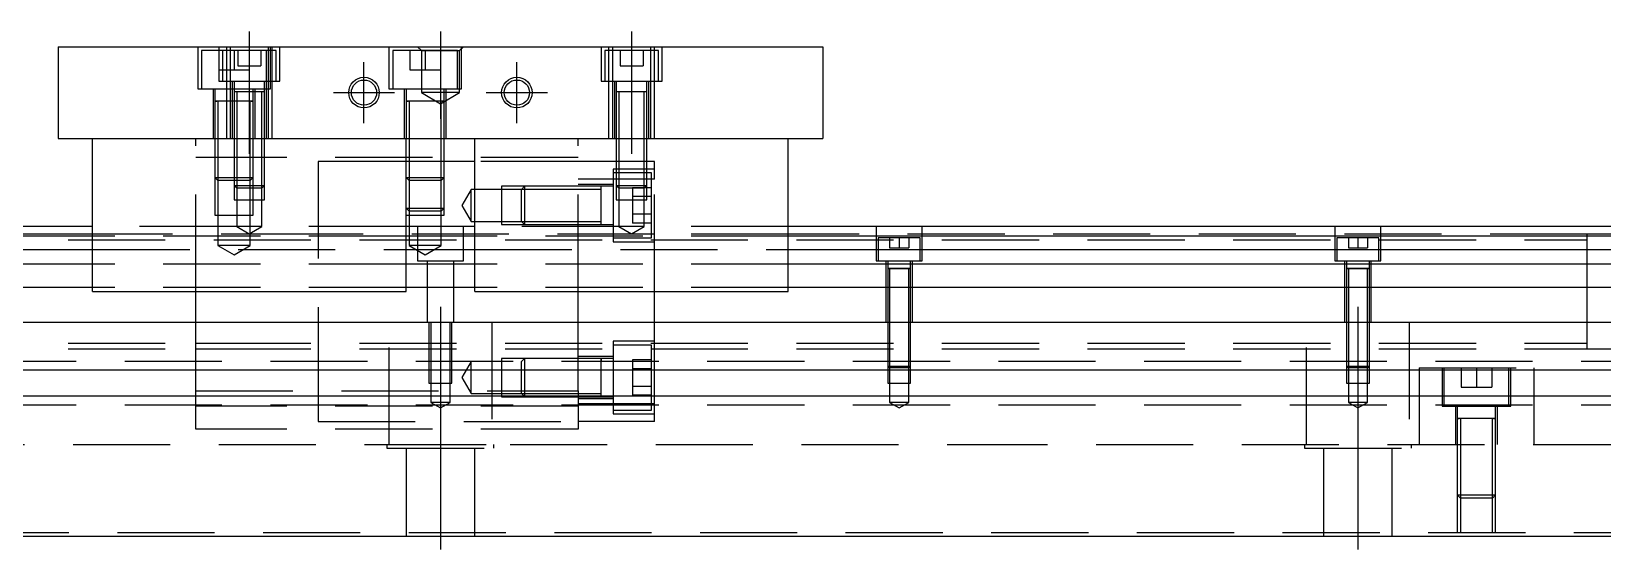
# Model space of a CAD drawing. Extents: x -10 to 605, y -282 to 77.
# Drawn here: x 146.5 to 352, y -218.4 to -150.4 of the extents above; entities that cross this region are included whole.
import ezdxf

# ---------------------------------------------------------------- set-up
doc = ezdxf.new("R2010")
doc.units = 0
doc.linetypes.add('CENTER', pattern=[50.8, 31.75, -6.35, 6.35, -6.35])
doc.linetypes.add('DASHED', pattern=[19.05, 12.7, -6.35])
doc.layers.get('0').update_dxf_attribs({"linetype": 'CONTINUOUS'})
doc.layers.add('CENTER', color=1, linetype='CENTER')

msp = doc.modelspace()

# ---------------------------------------------------------------- linework, layer by layer
at = {"color": 7, "linetype": 'CONTINUOUS'}
for p, q in [((150, -152.45), (250, -152.45)), ((150, -152.45), (150, -164.45)), ((250, -152.45), (250, -164.45)), ((200.500006, -159.55), (195.499994, -159.55)), ((200.500006, -159.55), (195.499994, -159.55)), ((150, -164.45), (250, -164.45)), ((154.5, -184.45), (154.5, -164.45)), ((195.5, -184.45), (195.5, -164.45)), ((204.5, -184.45), (204.5, -164.45)), ((245.5, -184.45), (245.5, -164.45)), ((154.5, -175.95), (0, -175.95)), ((204.5, -175.95), (195.5, -175.95)), ((400, -175.95), (245.5, -175.95)), ((154.5, -177.202272), (0, -177.202272)), ((204.5, -177.202272), (195.5, -177.202272)), ((400, -177.202272), (245.5, -177.202272)), ((350, -184.249932), (350, -176.949994)), ((0, -178.97668), (154.5, -178.97668)), ((195.5, -178.97668), (204.5, -178.97668)), ((245.5, -178.97668), (400, -178.97668)), ((154.5, -180.873076), (0, -180.873076)), ((204.5, -180.873076), (195.5, -180.873076)), ((400, -180.873076), (245.5, -180.873076)), ((154.5, -183.927372), (0, -183.927372)), ((154.5, -184.45), (195.5, -184.45)), ((204.5, -183.927372), (195.5, -183.927372)), ((204.5, -184.45), (245.5, -184.45)), ((400, -183.927372), (245.5, -183.927372)), ((350, -188.45), (350, -184.249932)), ((0, -188.45), (400, -188.45)), ((350, -191.950006), (350, -188.45)), ((168, -191.2), (168.500006, -191.2)), ((168.500006, -191.2), (171.499994, -191.2)), ((400, -194.75), (0, -194.75)), ((400, -198.15), (0, -198.15)), ((0, -216.45), (400, -216.45))]:
    msp.add_line(p, q, dxfattribs=at)
at = {"color": 3, "linetype": 'DASHED'}
for p, q in [((168.25, -152.45), (168.25, -157.95)), ((171.5, -152.95), (168.75, -152.95)), ((168.75, -152.95), (168.75, -157.95)), ((171, -152.45), (171, -156.95)), ((178.5, -152.95), (171.5, -152.95)), ((171.5, -152.95), (171.5, -156.95)), ((172.000006, -152.45), (172.000006, -152.95)), ((172.000006, -152.95), (172.000006, -156.95)), ((172.5, -152.45), (172.5, -164.45)), ((173, -152.95), (173, -155.45)), ((173.5, -152.95), (173.5, -154.95)), ((175, -152.95), (175, -154.95)), ((176.5, -152.95), (176.5, -154.95)), ((177.25, -156.95), (177.25, -152.95)), ((177.5, -164.45), (177.5, -152.45)), ((177.75, -157.95), (177.75, -152.45)), ((177.999994, -152.95), (177.999994, -152.45)), ((177.999994, -156.95), (177.999994, -152.95)), ((178.5, -156.95), (178.5, -152.95)), ((179, -156.95), (179, -152.45)), ((193.25, -152.45), (193.25, -157.95)), ((202.25, -152.95), (193.75, -152.95)), ((193.75, -152.95), (193.75, -157.95)), ((196, -152.95), (196, -155.45)), ((197.5, -152.95), (197, -152.45)), ((197.5, -152.95), (197.5, -158.45)), ((197.5, -152.95), (202.5, -152.95)), ((198, -152.95), (198, -155.45)), ((200, -152.95), (200, -155.45)), ((202.25, -157.95), (202.25, -152.95)), ((202.5, -152.95), (203, -152.45)), ((202.5, -158.45), (202.5, -152.95)), ((202.75, -157.95), (202.75, -152.45)), ((221, -152.45), (221, -156.95)), ((228.5, -152.95), (221.5, -152.95)), ((221.5, -152.95), (221.5, -156.95)), ((222.000006, -152.45), (222.000006, -152.95)), ((222.000006, -152.95), (222.000006, -156.95)), ((222.5, -152.45), (222.5, -164.45)), ((223.5, -152.95), (223.5, -154.95)), ((225, -152.95), (225, -154.95)), ((226.5, -152.95), (226.5, -154.95)), ((227.5, -164.45), (227.5, -152.45)), ((227.999994, -152.95), (227.999994, -152.45)), ((227.999994, -156.95), (227.999994, -152.95)), ((228.5, -156.95), (228.5, -152.95)), ((229, -156.95), (229, -152.45)), ((171, -155.45), (173, -155.45)), ((173, -155.45), (175, -155.45)), ((173.5, -154.95), (175, -154.95)), ((175, -154.95), (176.5, -154.95)), ((175, -154.95), (175, -155.45)), ((196, -155.45), (198, -155.45)), ((198, -155.45), (200, -155.45)), ((223.5, -154.95), (225, -154.95)), ((225, -154.95), (226.5, -154.95)), ((168.25, -157.95), (177.75, -157.95)), ((170.25, -157.95), (170.25, -164.45)), ((170.5, -157.95), (170.5, -159.55)), ((171, -156.95), (179, -156.95)), ((172.000006, -156.95), (172.000006, -164.45)), ((172.75, -156.95), (172.75, -164.45)), ((173, -156.95), (173, -158.35)), ((175.5, -158.35), (175.5, -157.95)), ((175.75, -164.45), (175.75, -157.95)), ((177, -158.35), (177, -156.95)), ((177.25, -164.45), (177.25, -156.95)), ((177.999994, -164.45), (177.999994, -156.95)), ((193.25, -157.95), (202.75, -157.95)), ((195.25, -157.95), (195.25, -164.45)), ((195.5, -157.95), (195.5, -159.55)), ((200.5, -159.55), (200.5, -157.95)), ((200.75, -164.45), (200.75, -157.95)), ((221, -156.95), (229, -156.95)), ((222.000006, -156.95), (222.000006, -164.45)), ((222.75, -156.95), (222.75, -164.45)), ((223, -156.95), (223, -158.35)), ((227, -158.35), (227, -156.95)), ((227.25, -164.45), (227.25, -156.95)), ((227.999994, -164.45), (227.999994, -156.95)), ((175.500006, -159.55), (170.499994, -159.55)), ((175.500006, -159.55), (170.499994, -159.55)), ((172.000006, -159.55), (170.499994, -159.55)), ((170.5, -159.545), (170.5, -159.55)), ((170.5, -159.55), (170.757448, -159.55)), ((170.757468, -159.55), (170.5, -159.55)), ((170.5, -159.55), (170.5, -159.555)), ((170.5, -159.55), (170.5, -164.45)), ((171.999766, -159.55), (170.757468, -159.55)), ((170.9, -159.55), (170.9, -164.45)), ((173, -159.55), (171.999766, -159.55)), ((173, -159.55), (172.000006, -159.55)), ((177.000006, -158.35), (172.999994, -158.35)), ((173, -158.345), (173, -158.35)), ((173.216708, -158.35), (173, -158.35)), ((173, -158.35), (173, -158.355)), ((173, -158.35), (173, -164.45)), ((173.35, -159.55), (173, -159.55)), ((173.350064, -159.55), (173, -159.55)), ((176.783332, -158.35), (173.216708, -158.35)), ((173.35, -158.35), (173.35, -164.45)), ((175.500006, -159.55), (173.35, -159.55)), ((175.242552, -159.55), (173.350064, -159.55)), ((175.1, -164.45), (175.1, -159.55)), ((175.5, -159.55), (175.242552, -159.55)), ((175.242602, -159.55), (175.5, -159.55)), ((175.5, -159.55), (175.5, -158.35)), ((175.5, -159.55), (175.5, -159.545)), ((175.5, -159.555), (175.5, -159.55)), ((175.5, -164.45), (175.5, -159.55)), ((176.65, -164.45), (176.65, -158.35)), ((177, -158.35), (176.783332, -158.35)), ((177, -158.35), (177, -158.345)), ((177, -158.355), (177, -158.35)), ((177, -164.45), (177, -158.35)), ((195.5, -159.545), (195.5, -159.55)), ((195.5, -159.55), (195.757448, -159.55)), ((195.757468, -159.55), (195.5, -159.55)), ((195.5, -159.55), (195.5, -159.555)), ((195.5, -159.55), (195.5, -164.45)), ((200.242552, -159.55), (195.757468, -159.55)), ((195.9, -159.55), (195.9, -164.45)), ((202.5, -158.45), (197.5, -158.45)), ((197.5, -158.45), (200, -159.893376)), ((200, -159.893376), (202.5, -158.45)), ((200.1, -164.45), (200.1, -159.55)), ((200.5, -159.55), (200.242552, -159.55)), ((200.242602, -159.55), (200.5, -159.55)), ((200.5, -159.55), (200.5, -159.545)), ((200.5, -159.555), (200.5, -159.55)), ((200.5, -164.45), (200.5, -159.55)), ((227.000006, -158.35), (222.999994, -158.35)), ((227.000006, -158.35), (222.999994, -158.35)), ((227.000006, -158.35), (222.999994, -158.35)), ((223, -158.345), (223, -158.35)), ((223.216708, -158.35), (223, -158.35)), ((223, -158.35), (223, -158.355)), ((223, -158.35), (223, -164.45)), ((226.783332, -158.35), (223.216708, -158.35)), ((223.35, -158.35), (223.35, -164.45)), ((226.65, -164.45), (226.65, -158.35)), ((227, -158.35), (226.783332, -158.35)), ((227, -158.35), (227, -158.345)), ((227, -158.355), (227, -158.35)), ((227, -164.45), (227, -158.35)), ((168, -184.45), (168, -164.45)), ((170.5, -164.45), (170.5, -169.55)), ((170.500006, -164.45), (170.500006, -169.550006)), ((170.9, -164.45), (170.9, -169.95)), ((173, -164.45), (173, -170.6)), ((173.000006, -164.45), (173.000002, -170.6)), ((173.35, -164.45), (173.35, -170.95)), ((175.1, -169.95), (175.1, -164.45)), ((175.499994, -169.550006), (175.499994, -164.45)), ((175.5, -169.55), (175.5, -164.45)), ((176.65, -170.95), (176.65, -164.45)), ((176.999998, -170.6), (176.999994, -164.45)), ((177, -170.6), (177, -164.45)), ((195.9, -164.45), (195.9, -169.95)), ((200.1, -169.95), (200.1, -164.45)), ((200.499994, -169.550006), (200.499994, -164.45)), ((200.5, -169.55), (200.5, -164.45)), ((218, -184.45), (218, -164.45)), ((223, -164.45), (223, -170.6)), ((223.000006, -164.45), (223.000006, -170.600006)), ((223.35, -164.45), (223.35, -170.95)), ((226.65, -170.95), (226.65, -164.45)), ((226.999994, -170.600006), (226.999994, -164.45)), ((227, -170.6), (227, -164.45)), ((218, -166.95), (168, -166.95)), ((184, -167.45), (184, -198.15)), ((195.5, -167.45), (184, -167.45)), ((195.9, -167.45), (195.5, -167.45)), ((200.1, -167.45), (195.9, -167.45)), ((200.5, -167.45), (200.1, -167.45)), ((204.5, -167.45), (200.5, -167.45)), ((218, -167.45), (204.5, -167.45)), ((223, -167.45), (218, -167.45)), ((222.6, -168.45), (222.6, -177.95)), ((228, -168.45), (222.6, -168.45)), ((223.35, -167.45), (223, -167.45)), ((226.65, -167.45), (223.35, -167.45)), ((227, -167.45), (226.65, -167.45)), ((228, -167.45), (227, -167.45)), ((228, -169.753062), (228, -167.45)), ((170.5, -169.55), (173, -169.55)), ((170.5, -169.55), (170.9, -169.95)), ((170.500006, -169.550006), (170.500006, -174.45)), ((173, -169.95), (170.9, -169.95)), ((170.9, -169.95), (170.9, -174.45)), ((173, -169.55), (173.35, -169.55)), ((173.35, -169.95), (173, -169.95)), ((173.35, -169.55), (175.5, -169.55)), ((175.1, -169.95), (173.35, -169.95)), ((175.1, -169.95), (175.5, -169.55)), ((175.1, -174.45), (175.1, -169.95)), ((175.499994, -170.95), (175.499994, -169.550006)), ((195.5, -169.55), (200.5, -169.55)), ((195.5, -169.55), (195.9, -169.95)), ((200.1, -169.95), (195.9, -169.95)), ((195.9, -169.95), (195.9, -174.45)), ((200.1, -169.95), (200.5, -169.55)), ((200.1, -174.45), (200.1, -169.95)), ((200.499994, -174.45), (200.499994, -169.550006)), ((223, -169.753062), (218, -169.753062)), ((222.6, -170.45), (218, -170.45)), ((223, -168.95), (222.6, -168.95)), ((223.35, -168.95), (223, -168.95)), ((223.35, -169.753062), (223, -169.753062)), ((226.65, -168.95), (223.35, -168.95)), ((226.65, -169.753062), (223.35, -169.753062)), ((227, -168.95), (226.65, -168.95)), ((227, -169.753062), (226.65, -169.753062)), ((227.6, -168.95), (227, -168.95)), ((228, -169.753062), (227, -169.753062)), ((227.6, -177.45), (227.6, -168.95)), ((228, -184.45), (228, -169.753062)), ((173, -170.6), (177, -170.6)), ((173, -170.6), (173.35, -170.95)), ((173.000002, -170.6), (173.000006, -172.45)), ((173.000006, -172.45), (176.999994, -172.45)), ((176.65, -170.95), (173.35, -170.95)), ((173.35, -170.95), (173.35, -172.45)), ((173.35, -172.45), (173.35, -175.95)), ((175.499994, -172.45), (175.499994, -170.95)), ((175.499994, -174.45), (175.499994, -172.45)), ((176.65, -170.95), (177, -170.6)), ((176.65, -172.45), (176.65, -170.95)), ((176.65, -175.95), (176.65, -172.45)), ((176.999994, -172.45), (176.999998, -170.6)), ((204, -171.1), (202.787564, -173.2)), ((204, -175.3), (204, -171.1)), ((208, -171.1), (204, -171.1)), ((208, -170.700006), (208, -175.699994)), ((210.999994, -170.700006), (208, -170.700006)), ((210.6, -171.1), (208, -171.1)), ((211, -170.7), (210.6, -171.1)), ((210.6, -175.3), (210.6, -171.1)), ((218, -171.1), (210.6, -171.1)), ((218, -170.700006), (210.999994, -170.700006)), ((211, -170.7), (211, -175.7)), ((218, -170.7), (211, -170.7)), ((221, -170.7), (218, -170.7)), ((221, -171.1), (218, -171.1)), ((221, -170.7), (220.995, -170.7)), ((221, -173.049968), (221, -170.699994)), ((221, -170.957468), (221, -170.7)), ((222.6, -170.7), (221, -170.7)), ((221.005, -170.7), (221, -170.7)), ((221, -173.049954), (221, -170.957468)), ((223, -170.6), (227, -170.6)), ((223, -170.6), (223.35, -170.95)), ((223.000006, -170.600006), (223.000006, -172.45)), ((223.000006, -172.45), (226.999994, -172.45)), ((226.65, -170.95), (223.35, -170.95)), ((223.35, -170.95), (223.35, -172.45)), ((223.35, -172.45), (223.35, -175.95)), ((225.1, -170.890598), (225.1, -172.0453)), ((227.6, -170.890598), (225.1, -170.890598)), ((227.6, -172.0453), (225.1, -172.0453)), ((225.1, -172.0453), (225.1, -174.3547)), ((226.65, -170.95), (227, -170.6)), ((226.65, -172.45), (226.65, -170.95)), ((226.65, -175.95), (226.65, -172.45)), ((226.999994, -172.45), (226.999994, -170.600006)), ((170.500006, -174.45), (175.499994, -174.45)), ((170.9, -174.45), (170.9, -178.45)), ((175.1, -178.45), (175.1, -174.45)), ((195.5, -173.55), (200.5, -173.55)), ((195.5, -173.55), (195.9, -173.95)), ((195.500006, -174.45), (200.499994, -174.45)), ((200.1, -173.95), (195.9, -173.95)), ((195.9, -174.45), (195.9, -178.45)), ((200.1, -173.95), (200.5, -173.55)), ((200.1, -178.45), (200.1, -174.45)), ((202.787564, -173.2), (204, -175.3)), ((221, -173.40002), (221, -173.049954)), ((221, -175.700006), (221, -173.049968)), ((221, -175.442552), (221, -173.40002)), ((225.1, -174.3547), (225.1, -175.509402)), ((227.6, -174.3547), (225.1, -174.3547)), ((173.35, -175.95), (154.5, -175.95)), ((176.65, -175.95), (173.35, -175.95)), ((173.35, -175.95), (175, -176.902628)), ((175, -176.902628), (176.65, -175.95)), ((195.5, -175.95), (176.65, -175.95)), ((197, -175.95), (197, -180.45)), ((203, -180.45), (203, -175.95)), ((204, -175.3), (208, -175.3)), ((223.35, -175.95), (204.5, -175.95)), ((208, -175.3), (210.6, -175.3)), ((208, -175.699994), (211, -175.699994)), ((210.6, -175.3), (218, -175.3)), ((210.6, -175.3), (211, -175.7)), ((210.6, -175.3), (218, -175.3)), ((211, -175.699994), (218, -175.699994)), ((211, -175.7), (218, -175.699998)), ((218, -175.3), (221, -175.3)), ((218, -175.699998), (221.005, -175.7)), ((220.995, -175.7), (222.6, -175.7)), ((221, -175.7), (221, -175.442552)), ((226.65, -175.95), (223.35, -175.95)), ((223.35, -175.95), (225, -176.902628)), ((225, -176.902628), (226.65, -175.95)), ((227.6, -175.509402), (225.1, -175.509402)), ((245.5, -175.95), (226.65, -175.95)), ((257, -175.95), (257, -180.45)), ((263, -180.45), (263, -175.95)), ((317, -175.95), (317, -180.45)), ((323, -180.45), (323, -175.95)), ((37, -177.7), (350, -177.7)), ((154.5, -176.95), (40.5, -176.95)), ((184, -176.95), (154.5, -176.95)), ((195.5, -177.202272), (154.5, -177.202272)), ((175.1, -178.45), (170.9, -178.45)), ((170.9, -178.45), (173, -179.662436)), ((173, -179.662436), (175.1, -178.45)), ((228, -176.95), (184, -176.95)), ((200.1, -178.45), (195.9, -178.45)), ((195.9, -178.45), (198, -179.662436)), ((198, -179.662436), (200.1, -178.45)), ((245.5, -177.202272), (204.5, -177.202272)), ((222.6, -177.45), (227.6, -177.45)), ((222.6, -177.95), (228, -177.95)), ((245.5, -176.95), (228, -176.95)), ((350, -176.95), (245.5, -176.95)), ((262.75, -177.45), (257.25, -177.45)), ((257.25, -177.45), (257.25, -180.45)), ((258.75, -177.45), (258.75, -178.75)), ((258.75, -178.75), (260, -178.75)), ((260, -177.45), (260, -178.75)), ((260, -178.75), (261.25, -178.75)), ((261.25, -177.45), (261.25, -178.75)), ((262.75, -180.45), (262.75, -177.45)), ((322.75, -177.45), (317.25, -177.45)), ((317.25, -177.45), (317.25, -180.45)), ((318.75, -177.45), (318.75, -178.75)), ((318.75, -178.75), (320, -178.75)), ((320, -177.45), (320, -178.75)), ((320, -178.75), (321.25, -178.75)), ((321.25, -177.45), (321.25, -178.75)), ((322.75, -180.45), (322.75, -177.45)), ((350, -176.95), (349.995, -176.95)), ((350, -177.498872), (350, -176.95)), ((350.005, -176.95), (350, -176.95)), ((355, -176.95), (350, -176.95)), ((350, -184.249934), (350, -177.498872)), ((154.5, -178.97668), (195.5, -178.97668)), ((197, -180.45), (203, -180.45)), ((198.25, -180.45), (198.25, -188.45)), ((201.75, -188.45), (201.75, -180.45)), ((204.5, -178.97668), (245.5, -178.97668)), ((257, -180.45), (263, -180.45)), ((258.25, -180.45), (258.25, -188.45)), ((258.5, -180.45), (258.5, -181.45)), ((261.5, -181.45), (261.5, -180.45)), ((261.75, -188.45), (261.75, -180.45)), ((317, -180.45), (323, -180.45)), ((318.25, -180.45), (318.25, -188.45)), ((318.5, -180.45), (318.5, -181.45)), ((321.5, -181.45), (321.5, -180.45)), ((321.75, -188.45), (321.75, -180.45)), ((195.5, -180.873076), (154.5, -180.873076)), ((245.5, -180.873076), (204.5, -180.873076)), ((261.500006, -181.45), (258.499994, -181.45)), ((259.998804, -181.45), (258.499994, -181.45)), ((261.500006, -181.45), (258.499994, -181.45)), ((258.5, -181.445), (258.5, -181.45)), ((258.5, -181.45), (258.62467, -181.45)), ((258.624678, -181.45), (258.5, -181.45)), ((258.5, -181.45), (258.5, -188.45)), ((258.5, -181.45), (258.5, -181.455)), ((258.62467, -181.45), (261.375392, -181.45)), ((259.998804, -181.45), (258.624678, -181.45)), ((258.75, -181.45), (258.75, -188.45)), ((261.500006, -181.45), (259.998804, -181.45)), ((261.37533, -181.45), (259.998804, -181.45)), ((261.25, -188.45), (261.25, -181.45)), ((261.5, -181.45), (261.37533, -181.45)), ((261.375392, -181.45), (261.5, -181.45)), ((261.5, -181.45), (261.5, -181.445)), ((261.5, -188.45), (261.5, -181.45)), ((261.5, -181.455), (261.5, -181.45)), ((321.500006, -181.45), (318.499994, -181.45)), ((319.998804, -181.45), (318.499994, -181.45)), ((318.5, -181.445), (318.5, -181.45)), ((318.5, -181.45), (318.62467, -181.45)), ((318.624678, -181.45), (318.5, -181.45)), ((318.5, -181.45), (318.5, -181.455)), ((318.5, -181.45), (318.5, -188.45)), ((318.62467, -181.45), (321.375392, -181.45)), ((319.998804, -181.45), (318.624678, -181.45)), ((318.75, -181.45), (318.75, -188.45)), ((321.500006, -181.45), (319.998804, -181.45)), ((321.37533, -181.45), (319.998804, -181.45)), ((321.25, -188.45), (321.25, -181.45)), ((321.5, -181.45), (321.37533, -181.45)), ((321.375392, -181.45), (321.5, -181.45)), ((321.5, -181.45), (321.5, -181.445)), ((321.5, -181.455), (321.5, -181.45)), ((321.5, -188.45), (321.5, -181.45)), ((195.5, -183.927372), (154.5, -183.927372)), ((168, -188.45), (168, -184.45)), ((245.5, -183.927372), (204.5, -183.927372)), ((218, -188.45), (218, -184.45)), ((228, -188.45), (228, -184.45)), ((350, -184.650056), (350, -184.249934)), ((350, -188.45023), (350, -184.650056)), ((168, -194.75), (168, -188.45)), ((193.291796, -204.45), (193.291796, -188.45)), ((198.500006, -188.45), (198.500006, -194.75)), ((198.75, -188.45), (198.75, -196.45)), ((201.25, -196.45), (201.25, -188.45)), ((201.499994, -194.75), (201.499994, -188.45)), ((206.708204, -188.45), (206.708204, -204.45)), ((218, -194.75), (218, -188.45)), ((228, -194.75), (228, -188.45)), ((258.5, -188.45), (258.5, -194.2)), ((258.500006, -188.45), (258.500002, -194.2)), ((258.75, -188.45), (258.75, -194.45)), ((261.25, -194.45), (261.25, -188.45)), ((261.499998, -194.2), (261.499994, -188.45)), ((261.5, -194.2), (261.5, -188.45)), ((313.291796, -204.45), (313.291796, -188.45)), ((318.5, -188.45), (318.5, -194.2)), ((318.500006, -188.45), (318.500002, -194.2)), ((318.75, -188.45), (318.75, -194.45)), ((321.25, -194.45), (321.25, -188.45)), ((321.499998, -194.2), (321.499994, -188.45)), ((321.5, -194.2), (321.5, -188.45)), ((326.708204, -188.45), (326.708204, -204.45)), ((350, -191.400962), (350, -188.45023)), ((222.6, -190.95), (222.6, -200.45)), ((228, -190.95), (222.6, -190.95)), ((37, -191.2), (350, -191.2)), ((37, -191.95), (350, -191.95)), ((168, -191.95), (168.500006, -191.95)), ((168.500006, -191.95), (171.499994, -191.95)), ((222.6, -192.95), (218, -192.95)), ((227.6, -191.45), (222.6, -191.45)), ((227.6, -194.75), (227.6, -191.45)), ((349.995, -191.95), (350, -191.95)), ((350, -191.949332), (350, -191.400962)), ((350, -191.95), (350, -191.949332)), ((350, -191.95), (350.005, -191.95)), ((350, -191.95), (355, -191.95)), ((400, -193.6), (0, -193.6)), ((168, -197.45), (168, -194.75)), ((198.500006, -194.75), (198.500006, -196.45)), ((201.499994, -196.45), (201.499994, -194.75)), ((204, -193.6), (202.787564, -195.7)), ((204, -197.8), (204, -193.6)), ((211, -193.200002), (208, -193.200006)), ((208, -193.200006), (208, -198.15)), ((211, -193.2), (210.6, -193.6)), ((210.6, -197.8), (210.6, -193.6)), ((211, -193.2), (211, -198.15)), ((218, -193.2), (211, -193.2)), ((218, -193.200006), (211, -193.200002)), ((221.005, -193.2), (218, -193.2)), ((218, -197.45), (218, -194.75)), ((222.6, -193.2), (220.995, -193.2)), ((221, -195.7), (221, -193.199994)), ((221, -198.200006), (221, -193.199994)), ((221, -195.7), (221, -193.199994)), ((221, -198.200006), (221, -193.199994)), ((221, -193.2), (221, -193.457448)), ((221, -193.457468), (221, -193.2)), ((221, -193.2), (221, -193.457448)), ((221, -193.457468), (221, -193.2)), ((221, -194.74994), (221, -193.457468)), ((221, -194.75), (221, -193.6)), ((221, -195.549954), (221, -194.74994)), ((221, -197.8), (221, -194.75)), ((225.1, -193.390598), (225.1, -194.5453)), ((227.6, -193.390598), (225.1, -193.390598)), ((227.6, -194.5453), (225.1, -194.5453)), ((225.1, -194.5453), (225.1, -196.8547)), ((227.6, -198.15), (227.6, -194.75)), ((228, -198.15), (228, -194.75)), ((258.5, -194.2), (261.5, -194.2)), ((258.5, -194.2), (258.75, -194.45)), ((258.500002, -194.2), (258.500006, -194.75)), ((258.500006, -194.75), (258.500006, -196.45)), ((261.25, -194.45), (258.75, -194.45)), ((258.75, -194.45), (258.75, -196.45)), ((261.25, -194.45), (261.5, -194.2)), ((261.25, -196.45), (261.25, -194.45)), ((261.499994, -194.75), (261.499998, -194.2)), ((261.499994, -196.45), (261.499994, -194.75)), ((318.5, -194.2), (321.5, -194.2)), ((318.5, -194.2), (318.75, -194.45)), ((318.500002, -194.2), (318.500006, -194.75)), ((318.500006, -194.75), (318.500006, -196.45)), ((321.25, -194.45), (318.75, -194.45)), ((318.75, -194.45), (318.75, -196.45)), ((321.25, -194.45), (321.5, -194.2)), ((321.25, -196.45), (321.25, -194.45)), ((321.499994, -194.75), (321.499998, -194.2)), ((321.499994, -196.45), (321.499994, -194.75)), ((328, -194.45), (343, -194.45)), ((328, -194.45), (328, -194.75)), ((328, -194.75), (328, -198.15)), ((331, -194.45), (331, -199.45)), ((331.25, -194.45), (331.25, -194.75)), ((331.25, -194.75), (331.25, -198.15)), ((333.5, -194.45), (333.5, -196.95)), ((335.5, -194.45), (335.5, -196.95)), ((337.5, -194.45), (337.5, -196.95)), ((339.75, -194.75), (339.75, -194.45)), ((339.75, -198.15), (339.75, -194.75)), ((340, -199.45), (340, -194.45)), ((343, -194.45), (343, -194.75)), ((343, -194.75), (343, -198.15)), ((198.500006, -196.45), (201.499994, -196.45)), ((198.75, -196.45), (198.75, -198.95)), ((201.25, -198.95), (201.25, -196.45)), ((202.787564, -195.7), (204, -197.8)), ((221, -197.942552), (221, -195.549954)), ((225.1, -196.8547), (225.1, -198.009402)), ((227.6, -196.8547), (225.1, -196.8547)), ((258.500006, -196.45), (261.499994, -196.45)), ((258.75, -196.45), (258.75, -198.95)), ((261.25, -198.95), (261.25, -196.45)), ((318.500006, -196.45), (321.499994, -196.45)), ((318.75, -196.45), (318.75, -198.95)), ((321.25, -198.95), (321.25, -196.45)), ((333.5, -196.95), (335.5, -196.95)), ((335.5, -196.95), (337.5, -196.95)), ((400, -199.3), (0, -199.3)), ((168, -197.45), (218, -197.45)), ((168, -198.15), (168, -197.45)), ((168, -202.45), (168, -198.15)), ((184, -198.15), (184, -201.45)), ((201.25, -198.95), (198.75, -198.95)), ((198.75, -198.95), (200, -199.671688)), ((200, -199.671688), (201.25, -198.95)), ((204, -197.8), (208, -197.8)), ((208, -197.8), (210.6, -197.8)), ((208, -198.15), (208, -198.199994)), ((208, -198.199994), (211, -198.199998)), ((210.6, -197.8), (218, -197.8)), ((210.6, -197.8), (210.95, -198.15)), ((210.95, -198.15), (211, -198.2)), ((211, -198.15), (211, -198.2)), ((211, -198.199998), (218, -198.199994)), ((211, -198.2), (218, -198.2)), ((218, -197.45), (218, -198.15)), ((218, -197.8), (221, -197.8)), ((218, -198.15), (218, -202.45)), ((218, -198.2), (221, -198.2)), ((218, -198.45), (222.6, -198.45)), ((228, -199.146938), (218, -199.146938)), ((220.995, -198.2), (221, -198.2)), ((221, -198.15), (221, -197.8)), ((221, -198.15059), (221, -197.942552)), ((221, -198.200006), (221, -198.15)), ((221, -198.2), (221, -198.15059)), ((221, -198.2), (222.6, -198.2)), ((221, -198.2), (221.005, -198.2)), ((227.6, -198.009402), (225.1, -198.009402)), ((227.6, -199.95), (227.6, -198.15)), ((228, -199.146938), (228, -198.15)), ((228, -201.45), (228, -199.146938)), ((261.25, -198.95), (258.75, -198.95)), ((258.75, -198.95), (260, -199.671688)), ((260, -199.671688), (261.25, -198.95)), ((321.25, -198.95), (318.75, -198.95)), ((318.75, -198.95), (320, -199.671688)), ((320, -199.671688), (321.25, -198.95)), ((328, -198.15), (328, -204.45)), ((331.25, -198.15), (331.25, -199.45)), ((339.75, -199.45), (339.75, -198.15)), ((343, -198.15), (343, -204.45)), ((218, -199.458332), (168, -199.458332)), ((222.6, -199.95), (227.6, -199.95)), ((222.6, -200.45), (228, -200.45)), ((331, -199.45), (340, -199.45)), ((332.75, -199.45), (332.75, -204.45)), ((338.000006, -201.05), (332.999994, -201.05)), ((338.000006, -201.05), (332.999994, -201.05)), ((338.000006, -201.05), (332.999994, -201.05)), ((333, -199.45), (333, -201.05)), ((333, -201.045), (333, -201.05)), ((333, -201.05), (333.257448, -201.05)), ((333.257468, -201.05), (333, -201.05)), ((333, -201.05), (333, -201.055)), ((333, -201.05), (333, -204.45)), ((337.742552, -201.05), (333.257468, -201.05)), ((333.4, -201.05), (333.4, -204.45)), ((337.6, -204.45), (337.6, -201.05)), ((338, -201.05), (337.742552, -201.05)), ((337.742602, -201.05), (338, -201.05)), ((338, -201.05), (338, -199.45)), ((338, -201.05), (338, -201.045)), ((338, -201.055), (338, -201.05)), ((338, -204.45), (338, -201.05)), ((338.25, -204.45), (338.25, -199.45)), ((218, -202.45), (168, -202.45)), ((184, -201.45), (218, -201.45)), ((228, -201.45), (218, -201.45)), ((56.708204, -204.45), (266.708204, -204.45)), ((193, -204.45), (193, -204.95)), ((193, -204.95), (207, -204.95)), ((193.291796, -204.45), (206.708204, -204.45)), ((195.5, -204.95), (195.5, -216.45)), ((204.5, -216.45), (204.5, -204.95)), ((207, -204.95), (207, -204.45)), ((266.708204, -204.45), (343.291796, -204.45)), ((313, -204.45), (313, -204.95)), ((313, -204.95), (327, -204.95)), ((315.5, -204.95), (315.5, -216.45)), ((324.5, -216.45), (324.5, -204.95)), ((327, -204.95), (327, -204.45)), ((333, -204.45), (333, -211.05)), ((333.000006, -204.45), (333.000006, -211.050006)), ((333.4, -204.45), (333.4, -211.45)), ((337.6, -211.45), (337.6, -204.45)), ((337.999994, -211.050006), (337.999994, -204.45)), ((338, -211.05), (338, -204.45)), ((343.291796, -204.45), (356.708204, -204.45)), ((333, -211.05), (338, -211.05)), ((333, -211.05), (333.4, -211.45)), ((333.000006, -211.050006), (333.000006, -215.95)), ((337.6, -211.45), (333.4, -211.45)), ((333.4, -211.45), (333.4, -215.95)), ((337.6, -211.45), (338, -211.05)), ((337.6, -215.95), (337.6, -211.45)), ((337.999994, -215.95), (337.999994, -211.050006)), ((62.499994, -215.95), (400, -215.95))]:
    msp.add_line(p, q, dxfattribs=at)
at = {"color": 3, "linetype": 'CONTINUOUS'}
for centre in [(190, -158.45), (210, -158.45)]:
    msp.add_circle(centre, 2, dxfattribs=at)
at = {"color": 7, "linetype": 'CONTINUOUS'}
for centre in [(190, -158.45), (210, -158.45)]:
    msp.add_circle(centre, 1.65, dxfattribs=at)
at = {"layer": 'CENTER', "color": 1, "linetype": 'CENTER'}
for p, q in [((175, -150.45), (175, -166.45)), ((200, -150.45), (200, -161.893376)), ((225, -150.45), (225, -166.45)), ((190, -162.45), (190, -154.45)), ((210, -162.45), (210, -154.45)), ((186, -158.45), (194, -158.45)), ((206, -158.45), (214, -158.45)), ((200, -186.45), (200, -218.45)), ((320, -186.45), (320, -218.45))]:
    msp.add_line(p, q, dxfattribs=at)

doc.saveas('drawing.dxf')
